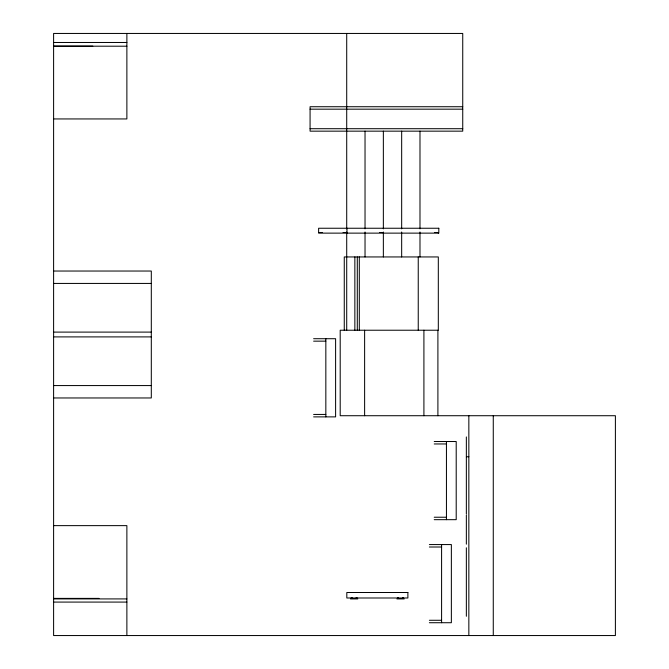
<?xml version="1.0" encoding="UTF-8"?>
<svg xmlns="http://www.w3.org/2000/svg" width="669" height="669" viewBox="0 0 669 669"><rect width="100%" height="100%" fill="white"/><g stroke="black" fill="none" stroke-linecap="round" stroke-linejoin="round"><path stroke-width="1" d="M352.195 597.693L351.702 598.178L351.217 597.693M357.079 597.693L356.585 598.178L356.1 597.693M398.599 597.693L398.114 598.178L397.62 597.693M403.482 597.693L402.997 598.178L402.512 597.693M53.604 42.481L126.876 42.481M92.824 46.169L53.604 46.169L126.876 46.211M462.739 106.731L310.073 106.731L310.073 131.157L462.739 131.157L462.739 33.45L53.604 33.45L53.604 635.55L615.396 635.55L615.396 415.717L340.203 415.717L340.203 330.227L438.312 330.227L438.312 256.946L344.267 256.946L344.267 330.227M310.073 109.172L462.739 109.172M53.604 118.94L126.876 118.94L126.876 33.45M310.073 128.707L462.739 128.707M318.62 232.519L322.291 232.519M343.046 232.519L346.709 232.519M379.691 232.519L383.354 232.519M434.649 232.519L438.312 232.519L438.312 233.13M53.604 271.037L151.303 271.037L151.303 397.963L53.604 397.963M53.604 283.43L151.303 283.43M53.604 332.1L151.303 332.1M53.604 336.9L151.303 336.9M313.619 338.715L335.604 338.715L335.604 416.879L313.619 416.879M313.619 341.157L325.836 341.157M53.604 385.57L151.303 385.57M313.619 414.437L325.836 414.437M434.223 441.515L456.208 441.515L456.208 519.671L434.223 519.671M434.223 443.957L446.44 443.957M466.402 456.751L468.844 456.751M434.223 517.229L446.44 517.229M53.604 525.633L126.876 525.633L126.876 635.55M429.373 544.566L451.358 544.566L451.358 622.722L429.373 622.722M429.373 547.008L441.59 547.008M53.604 598.387L99.012 598.387M53.604 598.914L126.876 598.914M350.481 598.914L357.806 598.914M396.893 598.914L404.218 598.914M53.604 602.083L126.876 602.083M429.373 620.28L441.59 620.28M493.27 415.717L493.27 635.55M468.844 415.717L468.844 635.55M466.352 436.932L466.352 513.984M466.352 515.013L466.352 544.165M466.352 547.777L466.352 616.266M446.44 441.515L446.44 519.671M441.59 544.566L441.59 622.722M437.902 330.227L437.902 415.717M423.912 330.227L423.912 415.717M419.99 131.157L419.99 228.882M419.99 232.001L419.99 256.946M418.242 256.946L418.242 330.227M401.668 131.157L401.668 228.882M401.668 232.001L401.668 256.946M383.354 131.157L383.354 228.882M383.354 232.001L383.354 256.946M365.031 131.157L365.031 228.882M365.031 232.001L365.031 256.946M364.622 330.227L364.622 415.717M359.303 256.946L359.303 330.227M357.296 256.946L357.296 330.227M354.854 256.946L354.854 330.227M346.985 228.246L346.985 233.13M346.709 33.45L346.709 228.882M346.709 232.001L346.709 330.227M325.836 338.715L325.836 416.879M438.814 228.246L318.62 228.246L318.62 233.13L438.814 233.13L438.814 228.246M407.881 592.5L346.818 592.5L346.818 597.994L407.881 597.994L407.881 592.5"/></g></svg>
